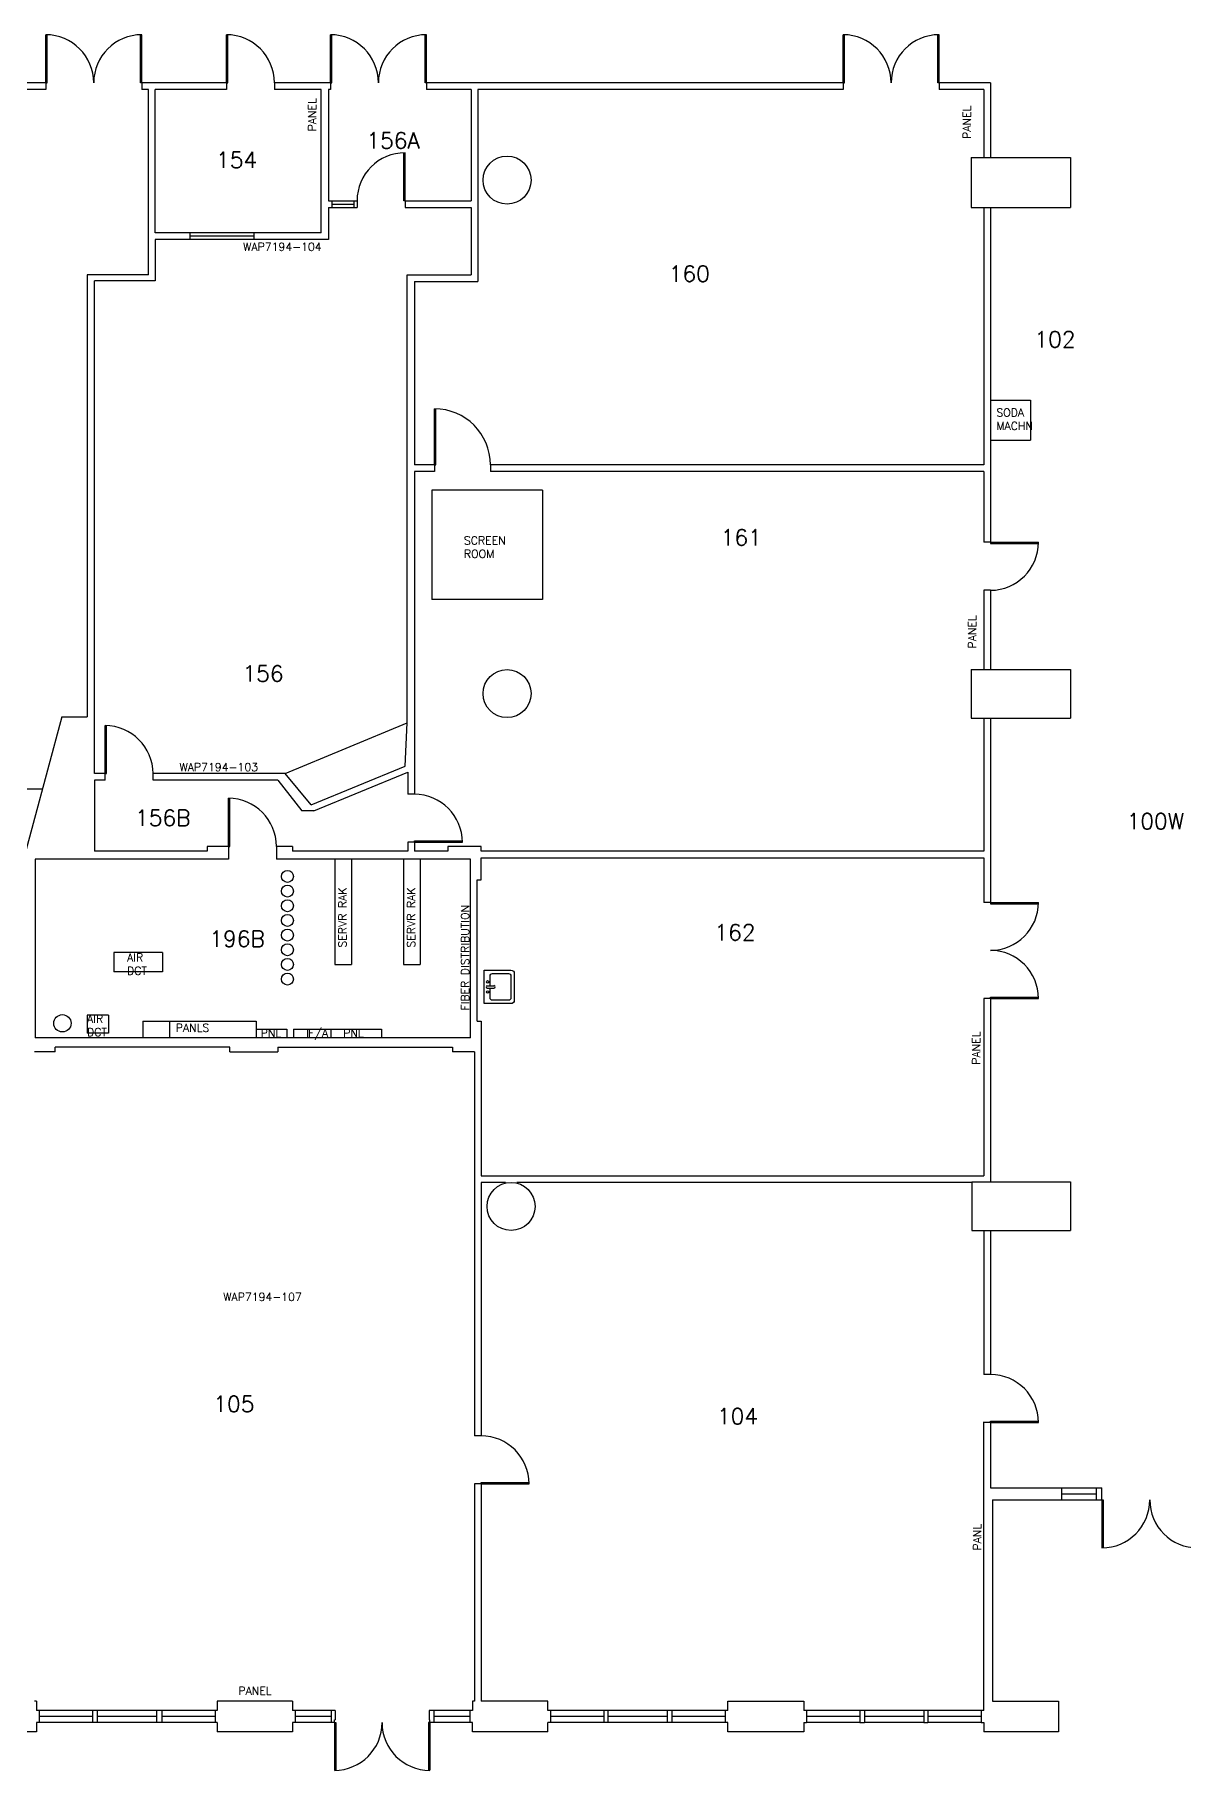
# Model space of a CAD drawing. Header units: inches. Extents: x -10292 to -5324, y 13582 to 17307.
# Drawn here: x -8038 to -7176, y 14632 to 15933 of the extents above; entities that cross this region are included whole.
import ezdxf
from ezdxf.enums import TextEntityAlignment as Align

# ---------------------------------------------------------------- set-up
doc = ezdxf.new("R2010")
doc.units = ezdxf.units.IN
doc.header["$MEASUREMENT"] = 0
doc.layers.get('0').update_dxf_attribs({"plot": 0})
for name, color, linetype in [('A-AREA-IDEN', 7, 'Continuous'), ('A-COLS', 1, 'Continuous'), ('A-DOOR', 3, 'Continuous'), ('A-EQPM', 9, 'Continuous'), ('A-FLOR', 9, 'Continuous'), ('A-FLOR-PFIX', 9, 'Continuous'), ('A-GLAZ', 5, 'Continuous'), ('A-WALL-FULL', 7, 'Continuous'), ('A-WALL-PRHT', 8, 'Continuous'), ('T-WIFI-WAPS', 8, 'Continuous')]:
    doc.layers.add(name, color=color, linetype=linetype)
doc.layers.get('0').off()
doc.styles.get("Standard").update_dxf_attribs({"font": 'romans.shx', "height": 12})

# ---------------------------------------------------------------- blocks, each defined once
blk = doc.blocks.new('SINKSQUARE')
at = {"layer": 'A-FLOR-PFIX'}
for p, q in [((-10, 0), (10, 0)), ((-0.8, -1.8), (-0.8, -5.8)), ((0.7, -1.8), (0.7, -5.8))]:
    blk.add_line(p, q, dxfattribs=at)
for points in [[(10, 0), (10, -16, -0.414214), (8, -18), (-8, -18, -0.414214), (-10, -16), (-10, 0)], [(0.7, -3.5), (6.5, -3.5, -0.414214), (8, -5), (8, -14.5, -0.414214), (6.5, -16), (-6.5, -16, -0.414214), (-8, -14.5), (-8, -5, -0.414214), (-6.5, -3.5), (-0.8, -3.5)]]:
    blk.add_lwpolyline(points, format="xyb", dxfattribs=at)
for centre in [(-3, -2), (3, -2)]:
    blk.add_circle(centre, 0.75, dxfattribs=at)
for centre, start, end in [((0, -1.8), 0, 180), ((0, -5.8), 180, 0)]:
    blk.add_arc(centre, 0.75, start, end, dxfattribs=at)
for tag, p in [('INFO_BLOCK_ID', (0, 0)), ('ROOM_NUMBER', (0, -9)), ('SM_DESCRIPTION', (0, -18)), ('COMMENT', (0, -36)), ('HEIGHT', (0, -27))]:
    blk.add_attdef(tag, text='', height=6).set_placement(p, align=Align.CENTER)

msp = doc.modelspace()

# ---------------------------------------------------------------- linework, layer by layer
at = {"layer": 'A-COLS'}
for p, q in [((-7335.3, 15841.3), (-7260.8, 15841.3)), ((-7335.3, 15841.3), (-7335.3, 15803.8)), ((-7260.8, 15841.3), (-7260.8, 15803.8)), ((-7335.3, 15803.8), (-7260.8, 15803.8)), ((-7335.3, 15457.3), (-7260.8, 15457.3)), ((-7335.3, 15457.3), (-7335.3, 15420.8)), ((-7260.8, 15457.3), (-7260.8, 15420.8)), ((-7335.3, 15420.8), (-7260.8, 15420.8)), ((-7334.8, 15073.3), (-7260.8, 15073.3)), ((-7334.8, 15073.3), (-7334.8, 15036.8)), ((-7260.8, 15073.3), (-7260.8, 15036.8)), ((-7334.8, 15036.8), (-7260.8, 15036.8))]:
    msp.add_line(p, q, dxfattribs=at)
for centre in [(-7683.3, 15824.3), (-7683.3, 15439.3), (-7680.3, 15054.8)]:
    msp.add_circle(centre, 18, dxfattribs=at)
at = {"layer": 'A-DOOR'}
for p, q in [((-8029.3, 15897.3), (-8029.3, 15933.3)), ((-8028.3, 15897.3), (-8028.3, 15933.3)), ((-7958.3, 15897.3), (-7958.3, 15933.3)), ((-7957.3, 15897.3), (-7957.3, 15933.3)), ((-7893.8, 15897.3), (-7893.8, 15933.3)), ((-7892.8, 15897.3), (-7892.8, 15933.3)), ((-7815.8, 15897.3), (-7815.8, 15933.3)), ((-7814.8, 15897.3), (-7814.8, 15933.3)), ((-7744.8, 15897.3), (-7744.8, 15933.3)), ((-7743.8, 15897.3), (-7743.8, 15933.3)), ((-7431.3, 15897.3), (-7431.3, 15933.3)), ((-7430.3, 15897.3), (-7430.3, 15933.3)), ((-7360.3, 15897.3), (-7360.3, 15933.3)), ((-7359.3, 15897.3), (-7359.3, 15933.3)), ((-8029.3, 15897.3), (-8028.3, 15897.3)), ((-7957.3, 15897.3), (-7958.3, 15897.3)), ((-7893.8, 15897.3), (-7892.8, 15897.3)), ((-7815.8, 15897.3), (-7814.8, 15897.3)), ((-7743.8, 15897.3), (-7744.8, 15897.3)), ((-7431.3, 15897.3), (-7430.3, 15897.3)), ((-7359.3, 15897.3), (-7360.3, 15897.3)), ((-7760.8, 15808.8), (-7760.8, 15844.8)), ((-7759.8, 15808.8), (-7759.8, 15844.8)), ((-7759.8, 15808.8), (-7760.8, 15808.8)), ((-7737.8, 15610.8), (-7737.8, 15652.8)), ((-7736.8, 15610.8), (-7736.8, 15652.8)), ((-7737.8, 15610.8), (-7736.8, 15610.8)), ((-7320.8, 15552.8), (-7284.8, 15552.8)), ((-7320.8, 15552.8), (-7320.8, 15551.8)), ((-7320.8, 15551.8), (-7284.8, 15551.8)), ((-7984.8, 15379.3), (-7984.8, 15415.3)), ((-7983.8, 15379.3), (-7983.8, 15415.3)), ((-7984.8, 15379.3), (-7983.8, 15379.3)), ((-7892.3, 15324.8), (-7892.3, 15360.8)), ((-7891.3, 15324.8), (-7891.3, 15360.8)), ((-7752.8, 15327.8), (-7752.8, 15328.8)), ((-7752.8, 15328.8), (-7716.8, 15328.8)), ((-7892.3, 15324.8), (-7891.3, 15324.8)), ((-7752.8, 15327.8), (-7716.8, 15327.8)), ((-7320.8, 15282.8), (-7284.8, 15282.8)), ((-7320.8, 15282.8), (-7320.8, 15281.8)), ((-7320.8, 15281.8), (-7284.8, 15281.8)), ((-7320.8, 15210.8), (-7320.8, 15211.8)), ((-7320.8, 15211.8), (-7284.8, 15211.8)), ((-7320.8, 15210.8), (-7284.8, 15210.8)), ((-7320.8, 14892.8), (-7320.8, 14893.8)), ((-7320.8, 14893.8), (-7284.8, 14893.8)), ((-7320.8, 14892.8), (-7284.8, 14892.8)), ((-7702.8, 14846.8), (-7702.8, 14847.8)), ((-7702.8, 14847.8), (-7666.8, 14847.8)), ((-7702.8, 14846.8), (-7666.8, 14846.8)), ((-7237.3, 14834.8), (-7237.3, 14798.8)), ((-7237.3, 14834.8), (-7236.3, 14834.8)), ((-7236.3, 14834.8), (-7236.3, 14798.8)), ((-7812.8, 14667.8), (-7812.8, 14632.1)), ((-7812.8, 14667.8), (-7811.8, 14667.8)), ((-7811.8, 14667.8), (-7811.8, 14632.1)), ((-7741.3, 14667.8), (-7742.3, 14667.8)), ((-7742.3, 14667.8), (-7742.3, 14632.1)), ((-7741.3, 14667.8), (-7741.3, 14632.1))]:
    msp.add_line(p, q, dxfattribs=at)
for centre, radius, start, end in [((-8029.3, 15897.3), 36, 0, 90), ((-7957.3, 15897.3), 36, 90, 180), ((-7893.8, 15897.3), 36, 0, 90), ((-7815.8, 15897.3), 36, 0, 90), ((-7743.8, 15897.3), 36, 90, 180), ((-7431.3, 15897.3), 36, 0, 90), ((-7359.3, 15897.3), 36, 90, 180), ((-7759.8, 15808.8), 36, 90, 180), ((-7737.8, 15610.8), 42, 0, 90), ((-7320.8, 15552.8), 36, 270, 0), ((-7984.8, 15379.3), 36, 0, 90), ((-7892.3, 15324.8), 36, 0, 90), ((-7752.8, 15327.8), 36, 0, 90), ((-7320.8, 15282.8), 36, 270, 0), ((-7320.8, 15210.8), 36, 0, 90), ((-7320.8, 14892.8), 36, 0, 90), ((-7702.8, 14846.8), 36, 0, 90), ((-7237.3, 14834.8), 36, 270, 0), ((-7165.3, 14834.8), 36, 180, 270), ((-7812.8, 14667.8), 35.8, 270, 0), ((-7741.3, 14667.8), 35.8, 180, 270)]:
    msp.add_arc(centre, radius, start, end, dxfattribs=at)
at = {"layer": 'A-EQPM'}
for p, q in [((-7320.8, 15659.3), (-7290.8, 15659.3)), ((-7290.8, 15659.3), (-7290.8, 15629.3)), ((-7320.8, 15629.3), (-7290.8, 15629.3)), ((-7739.8, 15591.8), (-7739.8, 15509.8)), ((-7656.8, 15591.8), (-7739.8, 15591.8)), ((-7656.8, 15591.8), (-7656.8, 15509.8)), ((-7656.8, 15509.8), (-7739.8, 15509.8)), ((-7812.5, 15315.3), (-7812.5, 15236.3)), ((-7800, 15315.3), (-7800, 15236.3)), ((-7761, 15315.3), (-7761, 15236.3)), ((-7748.5, 15315.3), (-7748.5, 15236.3)), ((-7978.3, 15245.3), (-7978.3, 15230.8)), ((-7941.8, 15245.3), (-7978.3, 15245.3)), ((-7941.8, 15245.3), (-7941.8, 15230.8)), ((-7941.8, 15230.8), (-7978.3, 15230.8)), ((-7812.5, 15236.3), (-7800, 15236.3)), ((-7761, 15236.3), (-7748.5, 15236.3)), ((-7982.3, 15198.3), (-7998.3, 15198.3)), ((-7998.3, 15198.3), (-7998.3, 15184.8)), ((-7982.3, 15198.3), (-7982.3, 15184.8)), ((-7956.5, 15193.8), (-7956.5, 15181.8)), ((-7956.5, 15193.8), (-7871.5, 15193.8)), ((-7936.5, 15193.8), (-7936.5, 15181.8)), ((-7871.5, 15193.8), (-7871.5, 15181.8)), ((-7871.5, 15187.8), (-7848.5, 15187.8)), ((-7848.5, 15187.8), (-7848.5, 15181.8)), ((-7843.5, 15187.8), (-7843.5, 15181.8)), ((-7843.5, 15187.8), (-7777.5, 15187.8)), ((-7833, 15187.8), (-7833, 15181.8)), ((-7815.5, 15187.8), (-7815.5, 15181.8)), ((-7777.5, 15187.8), (-7777.5, 15181.8)), ((-7982.3, 15184.8), (-7998.3, 15184.8))]:
    msp.add_line(p, q, dxfattribs=at)
for centre, radius in [((-7848, 15302.3), 4.5), ((-7848, 15291.3), 4.5), ((-7848, 15280.3), 4.5), ((-7848, 15269.3), 4.5), ((-7848, 15258.3), 4.5), ((-7848, 15247.3), 4.5), ((-7848, 15236.3), 4.5), ((-7848, 15225.3), 4.5), ((-8016.8, 15192.1), 6.5)]:
    msp.add_circle(centre, radius, dxfattribs=at)
at = {"layer": 'A-FLOR'}
msp.add_line((-8401.7, 15367.8), (-8031.8, 15367.8), dxfattribs=at)
at = {"layer": 'A-GLAZ'}
for p, q in [((-7814.8, 15808.8), (-7798.3, 15808.8)), ((-7814.8, 15806.3), (-7798.3, 15806.3)), ((-7814.8, 15803.8), (-7798.3, 15803.8)), ((-7873.3, 15784.8), (-7921.3, 15784.8)), ((-7873.3, 15782.3), (-7921.3, 15782.3)), ((-7873.3, 15779.8), (-7921.3, 15779.8)), ((-7267.3, 14843.8), (-7241.3, 14843.8)), ((-7267.3, 14839.3), (-7241.3, 14839.3)), ((-7267.3, 14834.8), (-7241.3, 14834.8)), ((-7994.3, 14676.8), (-8034.3, 14676.8)), ((-7994.3, 14672.3), (-8034.3, 14672.3)), ((-7994.3, 14667.8), (-8034.3, 14667.8)), ((-7946.3, 14676.8), (-7990.8, 14676.8)), ((-7946.3, 14672.3), (-7990.8, 14672.3)), ((-7946.3, 14667.8), (-7990.8, 14667.8)), ((-7902.3, 14676.8), (-7942.3, 14676.8)), ((-7902.3, 14672.3), (-7942.3, 14672.3)), ((-7902.3, 14667.8), (-7942.3, 14667.8)), ((-7815.3, 14676.8), (-7842.3, 14676.8)), ((-7815.3, 14672.3), (-7842.3, 14672.3)), ((-7815.3, 14667.8), (-7842.3, 14667.8)), ((-7711.3, 14676.8), (-7738.3, 14676.8)), ((-7711.3, 14672.3), (-7738.3, 14672.3)), ((-7711.3, 14667.8), (-7738.3, 14667.8)), ((-7610.8, 14676.8), (-7650.8, 14676.8)), ((-7610.8, 14672.3), (-7650.8, 14672.3)), ((-7610.8, 14667.8), (-7650.8, 14667.8)), ((-7563.3, 14676.8), (-7607.8, 14676.8)), ((-7563.3, 14672.3), (-7607.8, 14672.3)), ((-7563.3, 14667.8), (-7607.8, 14667.8)), ((-7519.8, 14676.8), (-7559.8, 14676.8)), ((-7519.8, 14672.3), (-7559.8, 14672.3)), ((-7519.8, 14667.8), (-7559.8, 14667.8)), ((-7418.8, 14676.8), (-7458.8, 14676.8)), ((-7418.8, 14672.3), (-7458.8, 14672.3)), ((-7418.8, 14667.8), (-7458.8, 14667.8)), ((-7370.8, 14676.8), (-7415.3, 14676.8)), ((-7370.8, 14672.3), (-7415.3, 14672.3)), ((-7370.8, 14667.8), (-7415.3, 14667.8)), ((-7327.8, 14676.8), (-7367.8, 14676.8)), ((-7327.8, 14672.3), (-7367.8, 14672.3)), ((-7327.8, 14667.8), (-7367.8, 14667.8))]:
    msp.add_line(p, q, dxfattribs=at)
at = {"layer": 'A-WALL-FULL'}
for p, q in [((-8029.3, 15897.3), (-8214.3, 15897.3)), ((-8029.3, 15892.3), (-8199.8, 15892.3)), ((-8029.3, 15897.3), (-8029.3, 15892.3)), ((-7957.3, 15897.3), (-7957.3, 15892.3)), ((-7893.8, 15897.3), (-7957.3, 15897.3)), ((-7952.3, 15892.3), (-7957.3, 15892.3)), ((-7952.3, 15753.3), (-7952.3, 15892.3)), ((-7893.8, 15892.3), (-7947.3, 15892.3)), ((-7947.3, 15784.8), (-7947.3, 15892.3)), ((-7893.8, 15897.3), (-7893.8, 15892.3)), ((-7815.8, 15897.3), (-7857.8, 15897.3)), ((-7857.8, 15897.3), (-7857.8, 15892.3)), ((-7822.8, 15892.3), (-7857.8, 15892.3)), ((-7822.8, 15784.8), (-7822.8, 15892.3)), ((-7817.3, 15892.3), (-7817.3, 15808.8)), ((-7815.8, 15892.3), (-7817.3, 15892.3)), ((-7815.8, 15897.3), (-7815.8, 15892.3)), ((-7743.8, 15897.3), (-7743.8, 15892.3)), ((-7431.3, 15897.3), (-7743.8, 15897.3)), ((-7710.3, 15892.3), (-7743.8, 15892.3)), ((-7710.3, 15892.3), (-7710.3, 15808.8)), ((-7431.3, 15892.3), (-7705.3, 15892.3)), ((-7705.3, 15892.3), (-7705.3, 15748.3)), ((-7431.3, 15897.3), (-7431.3, 15892.3)), ((-7320.8, 15897.3), (-7359.3, 15897.3)), ((-7359.3, 15897.3), (-7359.3, 15892.3)), ((-7325.8, 15892.3), (-7359.3, 15892.3)), ((-7325.8, 15892.3), (-7325.8, 15841.3)), ((-7320.8, 15897.3), (-7320.8, 15841.3)), ((-7817.3, 15808.8), (-7814.8, 15808.8)), ((-7817.3, 15803.8), (-7814.8, 15803.8)), ((-7817.3, 15803.8), (-7817.3, 15779.8)), ((-7814.8, 15808.8), (-7814.8, 15803.8)), ((-7798.3, 15808.8), (-7795.8, 15808.8)), ((-7798.3, 15808.8), (-7798.3, 15803.8)), ((-7798.3, 15803.8), (-7795.8, 15803.8)), ((-7795.8, 15808.8), (-7795.8, 15803.8)), ((-7759.8, 15808.8), (-7710.3, 15808.8)), ((-7759.8, 15808.8), (-7759.8, 15803.8)), ((-7759.8, 15803.8), (-7710.3, 15803.8)), ((-7710.3, 15803.8), (-7710.3, 15753.3)), ((-7325.8, 15803.8), (-7325.8, 15610.8)), ((-7320.8, 15803.8), (-7320.8, 15552.8)), ((-7921.3, 15784.8), (-7947.3, 15784.8)), ((-7921.3, 15784.8), (-7921.3, 15779.8)), ((-7822.8, 15784.8), (-7873.3, 15784.8)), ((-7873.3, 15784.8), (-7873.3, 15779.8)), ((-7947.3, 15779.8), (-7947.3, 15748.8)), ((-7921.3, 15779.8), (-7947.3, 15779.8)), ((-7817.3, 15779.8), (-7873.3, 15779.8)), ((-7952.3, 15753.3), (-7998.3, 15753.3)), ((-7998.3, 15753.3), (-7998.3, 15421.8)), ((-7992.8, 15379.3), (-7992.8, 15748.8)), ((-7947.3, 15748.8), (-7992.8, 15748.8)), ((-7758.3, 15753.3), (-7710.3, 15753.3)), ((-7758.3, 15417.3), (-7758.3, 15753.3)), ((-7752.8, 15748.3), (-7705.3, 15748.3)), ((-7752.8, 15748.3), (-7752.8, 15610.8)), ((-7737.8, 15610.8), (-7752.8, 15610.8)), ((-7752.8, 15605.8), (-7752.8, 15363.8)), ((-7737.8, 15605.8), (-7752.8, 15605.8)), ((-7737.8, 15610.8), (-7737.8, 15605.8)), ((-7325.8, 15610.8), (-7695.8, 15610.8)), ((-7695.8, 15610.8), (-7695.8, 15605.8)), ((-7325.8, 15605.8), (-7695.8, 15605.8)), ((-7325.8, 15605.8), (-7325.8, 15552.8)), ((-7320.8, 15552.8), (-7325.8, 15552.8)), ((-7325.8, 15516.8), (-7325.8, 15457.3)), ((-7320.8, 15516.8), (-7325.8, 15516.8)), ((-7320.8, 15516.8), (-7320.8, 15457.3)), ((-8017.3, 15421.8), (-8049.4, 15302)), ((-8017.3, 15421.8), (-7998.3, 15421.8)), ((-7325.8, 15420.8), (-7325.8, 15321.3)), ((-7320.8, 15420.8), (-7320.8, 15282.8)), ((-7759.7, 15384.9), (-7758.3, 15417.3)), ((-7830.2, 15355.9), (-7759.7, 15384.9)), ((-7984.8, 15379.3), (-7992.8, 15379.3)), ((-7992.8, 15374.3), (-7992.8, 15321.3)), ((-7984.8, 15374.3), (-7992.8, 15374.3)), ((-7984.8, 15374.3), (-7984.8, 15379.3)), ((-7849.8, 15379.3), (-7948.8, 15379.3)), ((-7948.8, 15374.3), (-7948.8, 15379.3)), ((-7855.3, 15374.3), (-7948.8, 15374.3)), ((-7855.3, 15374.3), (-7837.3, 15351.3)), ((-7830.2, 15355.9), (-7849.8, 15379.3)), ((-7828.3, 15351.3), (-7757.8, 15380.3)), ((-7757.8, 15380.3), (-7757.8, 15363.8)), ((-7752.8, 15363.8), (-7757.8, 15363.8)), ((-7828.3, 15351.3), (-7837.3, 15351.3)), ((-7908.3, 15321.3), (-7992.8, 15321.3)), ((-7908.3, 15324.8), (-7908.3, 15321.3)), ((-7892.3, 15324.8), (-7908.3, 15324.8)), ((-7892.3, 15324.8), (-7892.3, 15315.3)), ((-7844.3, 15324.8), (-7856.3, 15324.8)), ((-7856.3, 15324.8), (-7856.3, 15315.3)), ((-7844.3, 15324.8), (-7844.3, 15321.3)), ((-7757.8, 15321.3), (-7844.3, 15321.3)), ((-7757.8, 15327.8), (-7757.8, 15321.3)), ((-7752.8, 15327.8), (-7757.8, 15327.8)), ((-7752.8, 15327.8), (-7752.8, 15321.3)), ((-7727.8, 15321.3), (-7752.8, 15321.3)), ((-7727.8, 15324.8), (-7727.8, 15321.3)), ((-7702.8, 15324.8), (-7727.8, 15324.8)), ((-7702.8, 15321.3), (-7702.8, 15324.8)), ((-7325.8, 15321.3), (-7702.8, 15321.3)), ((-7702.8, 15316.3), (-7325.8, 15316.3)), ((-7702.8, 15299.8), (-7702.8, 15316.3)), ((-7325.8, 15316.3), (-7325.8, 15282.8)), ((-7892.3, 15315.3), (-8037.3, 15315.3)), ((-8037.3, 15315.3), (-8037.3, 15181.3)), ((-7710.8, 15315.3), (-7856.3, 15315.3)), ((-7710.8, 15181.3), (-7710.8, 15315.3)), ((-7705.8, 15193.8), (-7705.8, 15299.8)), ((-7705.8, 15299.8), (-7702.8, 15299.8)), ((-7702.8, 15299.8), (-7702.8, 15299.8)), ((-7320.8, 15282.8), (-7325.8, 15282.8)), ((-7325.8, 15210.8), (-7325.8, 15077.8)), ((-7320.8, 15210.8), (-7325.8, 15210.8)), ((-7320.8, 15210.8), (-7320.8, 15073.3)), ((-7705.8, 15193.8), (-7702.8, 15193.8)), ((-7702.8, 15193.8), (-7702.8, 15077.8)), ((-7710.8, 15181.3), (-8037.3, 15181.3)), ((-8022.3, 15170.8), (-8022.3, 15174.3)), ((-7891.3, 15174.3), (-8022.3, 15174.3)), ((-7891.3, 15170.8), (-7891.3, 15174.3)), ((-7855.3, 15174.3), (-7724.3, 15174.3)), ((-7855.3, 15174.3), (-7855.3, 15170.8)), ((-7724.3, 15174.3), (-7724.3, 15170.8)), ((-8022.3, 15170.8), (-8037.8, 15170.8)), ((-7891.3, 15170.8), (-7855.3, 15170.8)), ((-7707.8, 15170.8), (-7724.3, 15170.8)), ((-7707.8, 15170.8), (-7707.8, 14882.8)), ((-7702.8, 15077.8), (-7325.8, 15077.8)), ((-7684.6, 15072.8), (-7702.8, 15072.8)), ((-7702.8, 15072.8), (-7702.8, 14882.8)), ((-7334.8, 15072.8), (-7676, 15072.8)), ((-7325.8, 15036.8), (-7325.8, 14928.8)), ((-7320.8, 15036.8), (-7320.8, 14928.8)), ((-7320.8, 14928.8), (-7325.8, 14928.8)), ((-7325.8, 14676.8), (-7325.8, 14893.3)), ((-7320.8, 14892.8), (-7325.8, 14892.8)), ((-7320.8, 14893.3), (-7320.8, 14843.8)), ((-7702.8, 14882.8), (-7707.8, 14882.8)), ((-7707.8, 14846.8), (-7707.8, 14683.8)), ((-7702.8, 14846.8), (-7707.8, 14846.8)), ((-7702.8, 14846.8), (-7702.8, 14683.8)), ((-7320.8, 14843.8), (-7267.3, 14843.8)), ((-7319.3, 14834.8), (-7319.3, 14683.8)), ((-7319.3, 14834.8), (-7267.3, 14834.8)), ((-7267.3, 14834.8), (-7267.3, 14843.8)), ((-7241.3, 14834.8), (-7241.3, 14843.8)), ((-7241.3, 14843.8), (-7237.3, 14843.8)), ((-7241.3, 14834.8), (-7237.3, 14834.8)), ((-7237.3, 14834.8), (-7237.3, 14843.8)), ((-8036.3, 14683.8), (-8037.8, 14683.8)), ((-8036.3, 14683.8), (-8036.3, 14676.8)), ((-7900.8, 14683.8), (-7900.8, 14676.8)), ((-7844.3, 14683.8), (-7900.8, 14683.8)), ((-7844.3, 14683.8), (-7844.3, 14676.8)), ((-7709.3, 14683.8), (-7709.3, 14676.8)), ((-7707.8, 14683.8), (-7709.3, 14683.8)), ((-7652.8, 14683.8), (-7702.8, 14683.8)), ((-7652.8, 14676.8), (-7652.8, 14683.8)), ((-7517.8, 14683.8), (-7460.8, 14683.8)), ((-7517.8, 14676.8), (-7517.8, 14683.8)), ((-7460.8, 14683.8), (-7460.8, 14676.8)), ((-7319.3, 14683.8), (-7269.8, 14683.8)), ((-7269.8, 14683.8), (-7269.8, 14660.8)), ((-8034.3, 14676.8), (-8036.3, 14676.8)), ((-8034.3, 14667.8), (-8036.3, 14667.8)), ((-8036.3, 14667.8), (-8036.3, 14660.8)), ((-8034.3, 14676.8), (-8034.3, 14667.8)), ((-7990.8, 14676.8), (-7994.3, 14676.8)), ((-7994.3, 14676.8), (-7994.3, 14667.8)), ((-7990.8, 14667.8), (-7994.3, 14667.8)), ((-7990.8, 14676.8), (-7990.8, 14667.8)), ((-7942.3, 14676.8), (-7946.3, 14676.8)), ((-7946.3, 14676.8), (-7946.3, 14667.8)), ((-7942.3, 14667.8), (-7946.3, 14667.8)), ((-7942.3, 14676.8), (-7942.3, 14667.8)), ((-7900.8, 14676.8), (-7902.3, 14676.8)), ((-7902.3, 14676.8), (-7902.3, 14667.8)), ((-7900.8, 14667.8), (-7902.3, 14667.8)), ((-7900.8, 14667.8), (-7900.8, 14660.8)), ((-7842.3, 14676.8), (-7844.3, 14676.8)), ((-7844.3, 14667.8), (-7844.3, 14660.8)), ((-7842.3, 14667.8), (-7844.3, 14667.8)), ((-7842.3, 14676.8), (-7842.3, 14667.8)), ((-7815.3, 14676.8), (-7815.3, 14667.8)), ((-7812.3, 14676.8), (-7815.3, 14676.8)), ((-7812.8, 14667.8), (-7815.3, 14667.8)), ((-7812.8, 14667.8), (-7812.8, 14669.8)), ((-7812.8, 14669.8), (-7812.3, 14669.8)), ((-7812.3, 14676.8), (-7812.3, 14669.8)), ((-7738.3, 14676.8), (-7741.8, 14676.8)), ((-7741.8, 14676.8), (-7741.8, 14669.8)), ((-7741.3, 14669.8), (-7741.8, 14669.8)), ((-7741.3, 14667.8), (-7741.3, 14669.8)), ((-7738.3, 14667.8), (-7741.3, 14667.8)), ((-7738.3, 14676.8), (-7738.3, 14667.8)), ((-7709.3, 14676.8), (-7711.3, 14676.8)), ((-7711.3, 14676.8), (-7711.3, 14667.8)), ((-7709.3, 14667.8), (-7711.3, 14667.8)), ((-7709.3, 14660.8), (-7709.3, 14667.8)), ((-7650.8, 14676.8), (-7652.8, 14676.8)), ((-7652.8, 14660.8), (-7652.8, 14667.8)), ((-7650.8, 14667.8), (-7652.8, 14667.8)), ((-7650.8, 14676.8), (-7650.8, 14667.8)), ((-7610.8, 14676.8), (-7610.8, 14667.8)), ((-7607.8, 14676.8), (-7610.8, 14676.8)), ((-7607.8, 14667.8), (-7610.8, 14667.8)), ((-7607.8, 14676.8), (-7607.8, 14667.8)), ((-7563.3, 14676.8), (-7563.3, 14667.8)), ((-7559.8, 14676.8), (-7563.3, 14676.8)), ((-7559.8, 14667.8), (-7563.3, 14667.8)), ((-7559.8, 14676.8), (-7559.8, 14667.8)), ((-7517.8, 14676.8), (-7519.8, 14676.8)), ((-7519.8, 14676.8), (-7519.8, 14667.8)), ((-7517.8, 14667.8), (-7519.8, 14667.8)), ((-7517.8, 14660.8), (-7517.8, 14667.8)), ((-7458.8, 14676.8), (-7460.8, 14676.8)), ((-7460.8, 14667.8), (-7458.8, 14667.8)), ((-7460.8, 14667.8), (-7460.8, 14660.8)), ((-7458.8, 14676.8), (-7458.8, 14667.8)), ((-7415.3, 14676.8), (-7418.8, 14676.8)), ((-7418.8, 14676.8), (-7418.8, 14667.8)), ((-7418.8, 14667.8), (-7415.3, 14667.8)), ((-7415.3, 14676.8), (-7415.3, 14667.8)), ((-7367.8, 14676.8), (-7370.8, 14676.8)), ((-7370.8, 14676.8), (-7370.8, 14667.8)), ((-7370.8, 14667.8), (-7367.8, 14667.8)), ((-7367.8, 14676.8), (-7367.8, 14667.8)), ((-7325.8, 14676.8), (-7327.8, 14676.8)), ((-7327.8, 14676.8), (-7327.8, 14667.8)), ((-7327.8, 14667.8), (-7325.8, 14667.8)), ((-7325.8, 14667.8), (-7325.8, 14660.8)), ((-8036.3, 14660.8), (-8092.8, 14660.8)), ((-7844.3, 14660.8), (-7900.8, 14660.8)), ((-7652.8, 14660.8), (-7709.3, 14660.8)), ((-7460.8, 14660.8), (-7517.8, 14660.8)), ((-7269.8, 14660.8), (-7325.8, 14660.8))]:
    msp.add_line(p, q, dxfattribs=at)
at = {"layer": 'A-WALL-PRHT'}
msp.add_line((-7849.8, 15379.3), (-7758.3, 15417.3), dxfattribs=at)

# ---------------------------------------------------------------- block references
at = {"layer": 'A-FLOR-PFIX', "xscale": 1.251349369886876, "yscale": 1.251349369886876, "zscale": 1.251349369886876, "rotation": 90}
msp.add_blockref('SINKSQUARE', (-7700.4, 15219.4), dxfattribs=at)

# ---------------------------------------------------------------- texts
at = {"layer": 'A-AREA-IDEN', "char_height": 12, "attachment_point": 5}
for s, insert in [('156A', (-7768.8, 15854)), ('154', (-7886.1, 15839.4)), ('160', (-7546.7, 15754.1)), ('102', (-7272.4, 15704.9)), ('161', (-7507.7, 15556.4)), ('156', (-7866.3, 15454.3)), ('156B', (-7941.5, 15346.1)), ('100W', (-7197.1, 15343.6)), ('162', (-7512.4, 15260.3)), ('196B', (-7885.8, 15255.5)), ('105', (-7888.2, 14906.7)), ('104', (-7510.5, 14897.5))]:
    msp.add_mtext(s, dxfattribs=dict(at, insert=insert))
at = {"layer": 'A-EQPM'}
for s, p in [('PANEL', (-7826.6, 15860.8)), ('PANEL', (-7335.5, 15855.2)), ('PANEL', (-7331.5, 15473.1)), ('SERVR RAK', (-7803.8, 15248.9)), ('SERVR RAK', (-7752.3, 15248.9)), ('FIBER DISTRIBUTION ', (-7711.8, 15201.7)), ('PANEL', (-7328.6, 15161)), ('PANL', (-7327.7, 14796.8))]:
    msp.add_text(s, height=6, rotation=90, dxfattribs=at).set_placement(p)
for s, p in [('SODA', (-7316.4, 15647)), ('MACHN', (-7316.4, 15637)), ('SCREEN', (-7715.7, 15551.1)), ('ROOM', (-7715.7, 15541.1)), ('AIR', (-7968.3, 15238.5)), ('DCT', (-7968.3, 15228.5)), ('AIR', (-7998.3, 15192.5)), ('DCT', (-7998.3, 15182.5)), ('PANLS', (-7931.8, 15185.8)), ('PNL', (-7868.1, 15181.8)), ('F/A', (-7832.4, 15181.8)), ('PNL', (-7806.2, 15181.8)), ('PANEL', (-7884.8, 14688.7))]:
    msp.add_text(s, height=6, dxfattribs=at).set_placement(p)
at = {"layer": 'T-WIFI-WAPS', "char_height": 6, "attachment_point": 5}
for s, insert in [('WAP7194-104', (-7851.8, 15774.3)), ('WAP7194-103', (-7899.5, 15384.2)), ('WAP7194-107', (-7866.7, 14987))]:
    msp.add_mtext(s, dxfattribs=dict(at, insert=insert))

doc.saveas('drawing.dxf')
